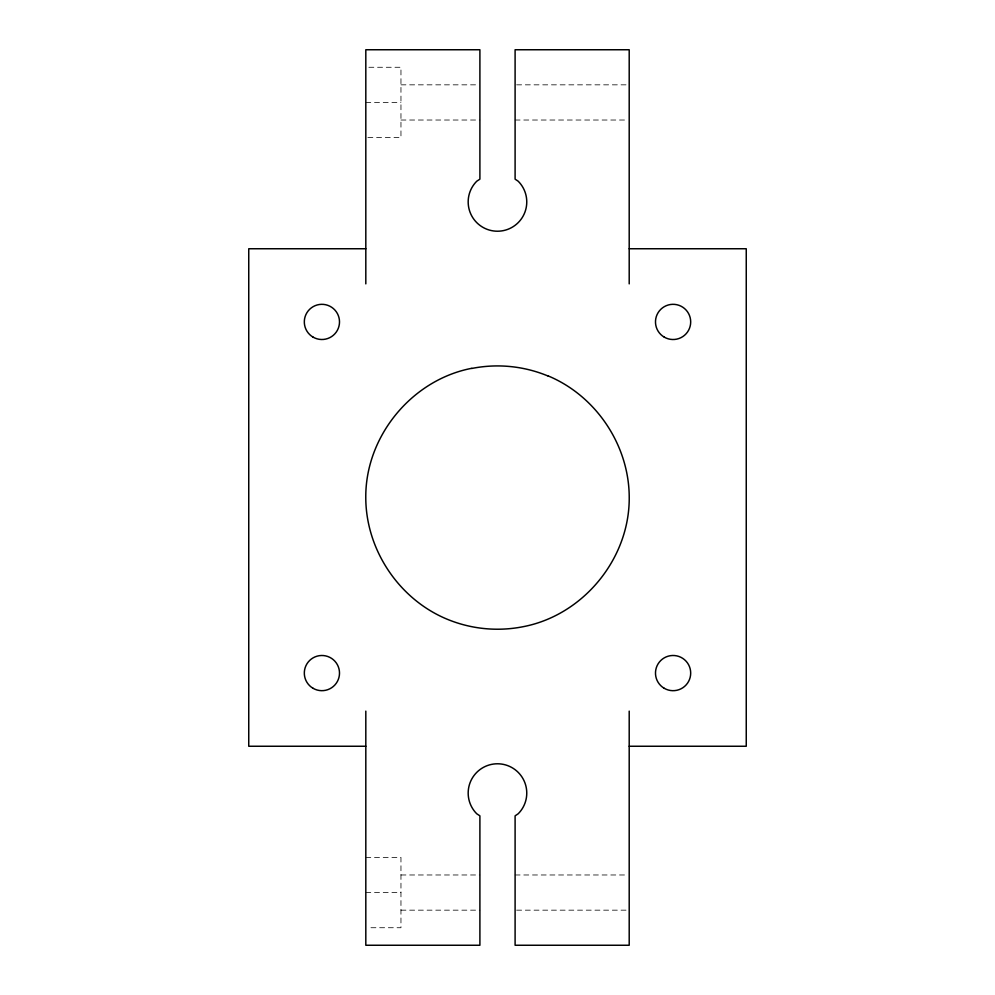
<?xml version="1.0" encoding="UTF-8"?>
<svg xmlns="http://www.w3.org/2000/svg" width="995" height="995" viewBox="0 0 995 995"><rect width="100%" height="100%" fill="white"/><g stroke="black" fill="none" stroke-linecap="round" stroke-linejoin="round"><path stroke-width="0.75" stroke-dasharray="4.97 3.73" d="M368.871 67.274L400.96 67.274L400.96 137.584L365.812 137.584M400.96 84.836L478.359 84.836M516.641 84.836L626.116 84.836M365.812 102.423L400.96 102.423M400.96 120.022L479.901 120.022M515.099 120.022L626.116 120.022M365.812 857.416L400.96 857.416L400.96 927.726L368.871 927.726M400.96 874.978L479.901 874.978M515.099 874.978L626.116 874.978M365.812 892.577L400.96 892.577M400.96 910.164L479.901 910.164M516.641 910.164L626.116 910.164"/><path stroke-width="1.49" d="M471.804 368.299C411.719 379.829 365.352 436.32 365.774 497.5C365.812 549.663 398.896 599.214 447.091 619.188A131.651 131.651 0 0 0 523.196 626.688C583.281 615.184 629.636 558.668 629.226 497.5C629.188 445.337 596.104 395.786 547.909 375.812M365.812 248.75L248.75 248.75L248.75 746.25L365.812 746.25M629.201 248.75L746.25 248.75L746.25 746.25L629.201 746.25M629.201 283.873L629.201 49.75L515.099 49.75L515.099 179.162L518.196 181.227A29.29 29.29 0 0 1 518.184 222.644A29.29 29.29 0 0 1 476.767 222.644A29.29 29.29 0 0 1 476.742 181.227L479.901 179.162L479.901 49.75L365.812 49.75L365.812 283.873M629.201 711.126L629.201 945.25L515.099 945.25L515.099 815.838L518.196 813.773A29.29 29.29 0 0 0 518.184 772.356A29.29 29.29 0 0 0 476.767 772.356A29.29 29.29 0 0 0 476.742 813.773L479.901 815.838L479.901 945.25L365.812 945.25L365.812 711.126M471.779 368.461A131.651 131.651 0 0 1 547.872 375.948M313.114 688.329A17.599 17.599 0 0 0 339.506 673.093A17.599 17.599 0 0 0 313.114 657.844A17.599 17.599 0 0 0 313.114 688.329M313.114 337.156A17.599 17.599 0 0 0 339.506 321.907A17.599 17.599 0 0 0 313.114 306.671A17.599 17.599 0 0 0 313.114 337.156M664.287 337.156A17.599 17.599 0 0 0 690.692 321.907A17.599 17.599 0 0 0 664.287 306.671A17.599 17.599 0 0 0 664.287 337.156M664.287 688.329A17.599 17.599 0 0 0 690.692 673.093A17.599 17.599 0 0 0 664.287 657.844A17.599 17.599 0 0 0 664.287 688.329"/></g></svg>
